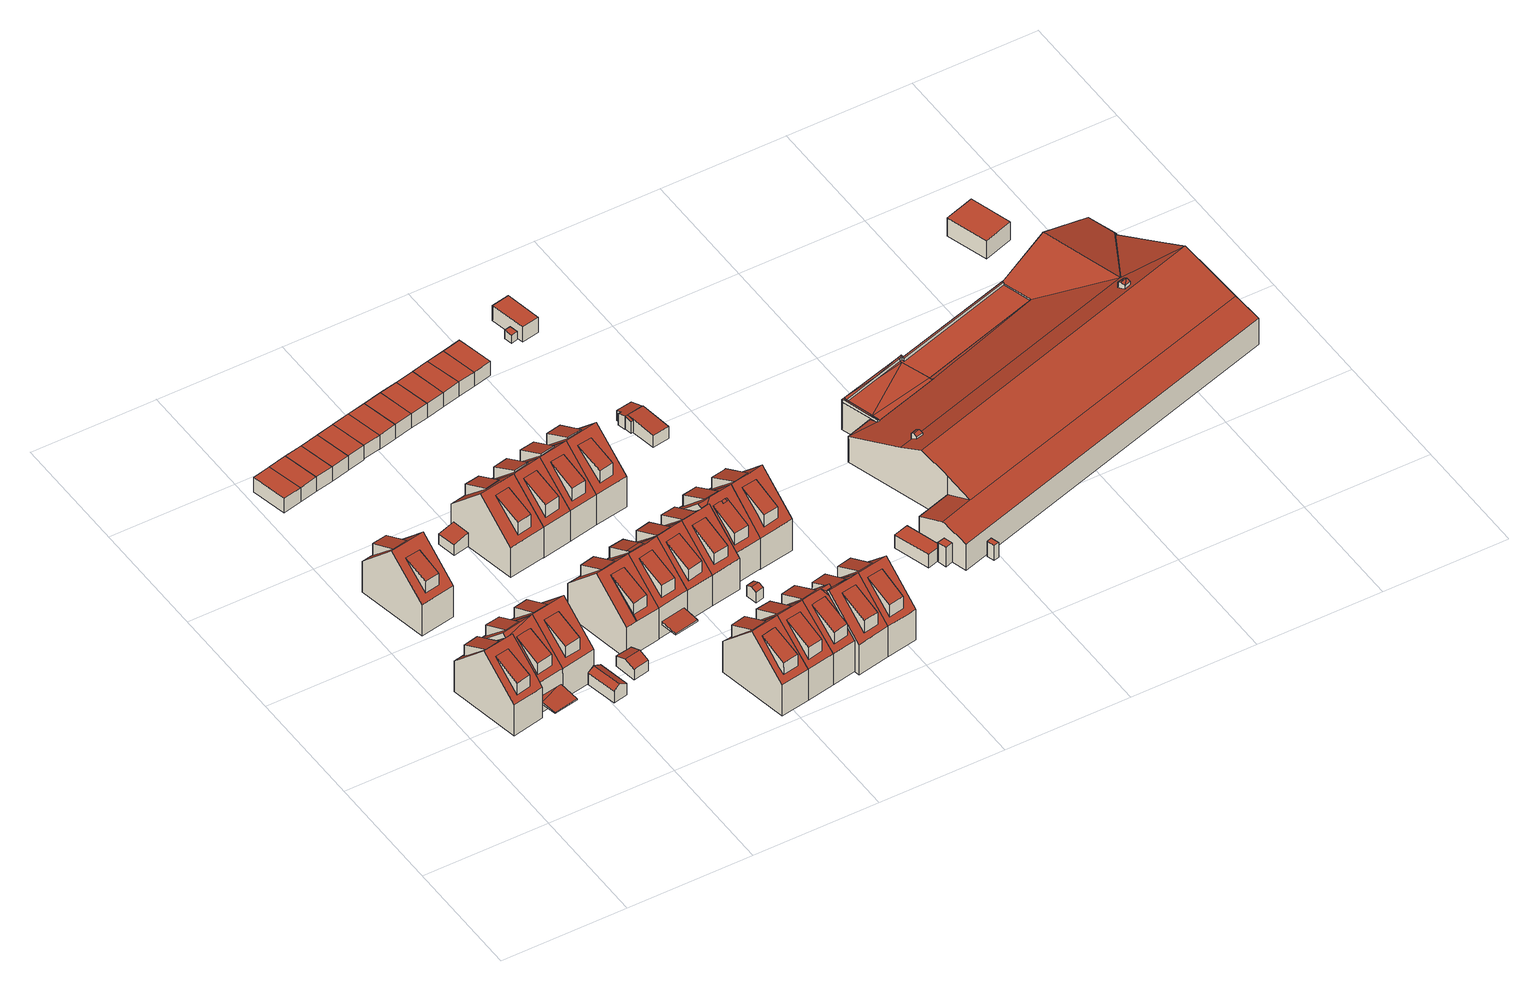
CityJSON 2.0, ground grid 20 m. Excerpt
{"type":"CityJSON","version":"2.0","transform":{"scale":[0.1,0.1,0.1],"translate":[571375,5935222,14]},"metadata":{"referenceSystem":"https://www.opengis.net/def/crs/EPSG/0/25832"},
"CityObjects":{
"building1":{"type":"Building","attributes":{"Grundfläche 2D":"56.791416","Grundhöhe NN":"15.935"},"geometry":[{"type":"Solid","lod":"3","boundaries":[[[[0,1,2,3]],[[4,5,6,7]],[[8,9,10,11,12,13],[0,3,14,15,16,17]],[[18,19,20,21,22,23,9,24,25],[5,4,26,27]],[[28,10,9,23,22]],[[16,1,0,17]],[[16,15,2,1]],[[14,3,2,15]],[[7,6,27,26]],[[26,4,7]],[[6,5,27]],[[24,9,8,13,29,30]],[[18,25,24,30,31]],[[32,33,21,20,19,18,31,34]],[[22,21,33]],[[28,22,33,35]],[[10,28,35,36]],[[12,11,10,36,37]],[[13,12,37,29]],[[36,35,33,32,34,31,30,29,37]]]],"semantics":{"surfaces":[{"type":"RoofSurface"},{"type":"WallSurface"},{"type":"GroundSurface"}],"values":[[0,0,0,0,0,1,1,1,1,1,1,1,1,1,1,1,1,1,1,2]]}}]},
"building2":{"type":"Building","attributes":{"Grundfläche 2D":"60.477345","Grundhöhe NN":"15.913"},"children":["building2-1"],"geometry":[{"type":"Solid","lod":"3","boundaries":[[[[38,39,40,41]],[[42,43,44,45,46]],[[47,48,49,28,50,51,52,53,54],[46,45,44,55,56,57,58]],[[59,60,49,61],[40,62,63,41]],[[60,10,28,49]],[[63,38,41]],[[63,62,39,38]],[[40,39,62]],[[57,56,43,42]],[[43,56,55,44]],[[42,46,58,57]],[[47,54,64,65,66,67,48]],[[61,49,48,67,68]],[[59,61,68,69]],[[10,60,59,69,36]],[[28,10,36,35]],[[54,53,52,51,33,32,34,66,65,64]],[[50,28,35,33]],[[51,50,33]],[[32,33,35,36,69,68,67,66,34]]]],"semantics":{"surfaces":[{"type":"RoofSurface"},{"type":"WallSurface"},{"type":"GroundSurface"}],"values":[[0,0,0,0,0,1,1,1,1,1,1,1,1,1,1,1,1,1,1,2]]}}]},
"building2-1":{"type":"BuildingInstallation","parents":["building2"],"geometry":[{"type":"MultiSurface","lod":"3","boundaries":[[[70,71,72,64]],[[73,74,72,71]],[[72,75,65,64]],[[73,71,70,64,65,76]],[[74,73,76,77]],[[72,74,77,75]],[[65,75,77,76]]],"semantics":{"surfaces":[{"type":"RoofSurface"},{"type":"WallSurface"},{"type":"OuterCeilingSurface"}],"values":[0,0,1,1,1,1,2]}}]},
"building3":{"type":"Building","attributes":{"Grundfläche 2D":"67.866176","Grundhöhe NN":"15.844"},"geometry":[{"type":"Solid","lod":"3","boundaries":[[[[78,79,80,81]],[[82,83,84,85]],[[86,87,88,89],[80,79,90,91]],[[92,87,86,93],[82,94,95,83]],[[91,81,80]],[[91,90,78,81]],[[90,79,78]],[[85,84,95,94]],[[85,94,82]],[[83,95,84]],[[89,88,96,97]],[[93,86,89,97,98]],[[92,93,98,99]],[[96,88,87,92,99]],[[98,97,96,99]]]],"semantics":{"surfaces":[{"type":"RoofSurface"},{"type":"WallSurface"},{"type":"GroundSurface"}],"values":[[0,0,0,0,1,1,1,1,1,1,1,1,1,1,2]]}}]},
"building4":{"type":"Building","attributes":{"Grundfläche 2D":"68.559168","Grundhöhe NN":"15.899"},"geometry":[{"type":"Solid","lod":"3","boundaries":[[[[100,101,102,103]],[[104,105,106,107]],[[108,49,48,109],[101,100,110,111]],[[61,49,108,112],[106,113,114,107]],[[111,110,103,102]],[[103,110,100]],[[102,101,111]],[[114,104,107]],[[114,113,105,104]],[[113,106,105]],[[109,48,67,115]],[[112,108,109,115,116]],[[61,112,116,68]],[[67,48,49,61,68]],[[116,115,67,68]]]],"semantics":{"surfaces":[{"type":"RoofSurface"},{"type":"WallSurface"},{"type":"GroundSurface"}],"values":[[0,0,0,0,1,1,1,1,1,1,1,1,1,1,2]]}}]},
"building5":{"type":"Building","attributes":{"Grundfläche 2D":"17.910801","Grundhöhe NN":"15.929"},"geometry":[{"type":"Solid","lod":"3","boundaries":[[[[117,118,119,120]],[[121,122,120,119]],[[122,123,117,120]],[[123,124,118,117]],[[124,121,119,118]],[[124,123,122,121]]]],"semantics":{"surfaces":[{"type":"RoofSurface"},{"type":"WallSurface"},{"type":"GroundSurface"}],"values":[[0,1,1,1,1,2]]}}]},
"building6":{"type":"Building","attributes":{"Grundfläche 2D":"11.998001","Grundhöhe NN":"15.899"},"geometry":[{"type":"Solid","lod":"3","boundaries":[[[[125,126,127,128]],[[129,125,128,130]],[[130,128,127,131,132]],[[129,130,132,133]],[[126,125,129,133,134]],[[127,126,134,131]],[[132,131,134,133]]]],"semantics":{"surfaces":[{"type":"RoofSurface"},{"type":"WallSurface"},{"type":"GroundSurface"}],"values":[[0,0,1,1,1,1,2]]}}]},
"building7":{"type":"Building","attributes":{"Grundfläche 2D":"7.940681","Grundhöhe NN":"15.920"},"geometry":[{"type":"Solid","lod":"3","boundaries":[[[[135,136,137,138]],[[139,136,135,140]],[[138,137,141,142]],[[140,135,138,142,143]],[[139,140,143,144]],[[141,137,136,139,144]],[[142,141,144,143]]]],"semantics":{"surfaces":[{"type":"RoofSurface"},{"type":"WallSurface"},{"type":"GroundSurface"}],"values":[[0,0,1,1,1,1,2]]}}]},
"building8":{"type":"Building","attributes":{"Grundfläche 2D":"18.042160","Grundhöhe NN":"15.914"},"geometry":[{"type":"Solid","lod":"3","boundaries":[[[[145,118,117,146]],[[123,147,146,117]],[[147,148,145,146]],[[148,124,118,145]],[[124,123,117,118]],[[124,148,147,123]]]],"semantics":{"surfaces":[{"type":"RoofSurface"},{"type":"WallSurface"},{"type":"GroundSurface"}],"values":[[0,1,1,1,1,2]]}}]},
"building9":{"type":"Building","attributes":{"Grundfläche 2D":"9.702902","Grundhöhe NN":"15.829"},"geometry":[{"type":"Solid","lod":"3","boundaries":[[[[149,150,151,152,153]],[[154,149,153,155]],[[155,153,152,156,157]],[[154,155,157,158]],[[150,149,154,158,159]],[[152,151,150,159,156]],[[157,156,159,158]]]],"semantics":{"surfaces":[{"type":"RoofSurface"},{"type":"WallSurface"},{"type":"GroundSurface"}],"values":[[0,0,1,1,1,1,2]]}}]},
"building10":{"type":"Building","attributes":{"Grundfläche 2D":"17.699177","Grundhöhe NN":"15.911"},"geometry":[{"type":"Solid","lod":"3","boundaries":[[[[160,161,145,146]],[[148,147,146,145]],[[147,162,160,146]],[[162,163,161,160]],[[163,148,145,161]],[[163,162,147,148]]]],"semantics":{"surfaces":[{"type":"RoofSurface"},{"type":"WallSurface"},{"type":"GroundSurface"}],"values":[[0,1,1,1,1,2]]}}]},
"building11":{"type":"Building","attributes":{"Grundfläche 2D":"18.280953","Grundhöhe NN":"15.926"},"geometry":[{"type":"Solid","lod":"3","boundaries":[[[[164,161,160,165]],[[162,166,165,160]],[[166,167,164,165]],[[167,163,161,164]],[[163,162,160,161]],[[163,167,166,162]]]],"semantics":{"surfaces":[{"type":"RoofSurface"},{"type":"WallSurface"},{"type":"GroundSurface"}],"values":[[0,1,1,1,1,2]]}}]},
"building12":{"type":"Building","attributes":{"Grundfläche 2D":"68.499450","Grundhöhe NN":"15.829"},"geometry":[{"type":"Solid","lod":"3","boundaries":[[[[168,169,170,171,172]],[[173,174,175,176,177]],[[178,179,180,181,182,183],[172,184,185,186,169,168]],[[182,187,188,189,190,179,178,183],[173,177,176,191,192,193,189]],[[189,193,173]],[[170,169,186,185]],[[185,184,171,170]],[[172,171,184]],[[192,191,175,174,193]],[[191,176,175]],[[174,173,193]],[[187,182,181,194,195]],[[190,189,188,187,195,196]],[[180,179,190,196,197]],[[181,180,197,194]],[[195,194,197,196]]]],"semantics":{"surfaces":[{"type":"RoofSurface"},{"type":"WallSurface"},{"type":"GroundSurface"}],"values":[[0,0,0,0,0,1,1,1,1,1,1,1,1,1,1,2]]}}]},
"building13":{"type":"Building","attributes":{"Grundfläche 2D":"79.366978","Grundhöhe NN":"15.952"},"geometry":[{"type":"Solid","lod":"3","boundaries":[[[[198,199,200,201]],[[202,203,204,205]],[[206,207,208,209],[210,211,212,213]],[[207,214,215,208],[216,217,203,202]],[[218,219,220,221]],[[201,200,213,212]],[[198,201,212,211]],[[211,210,199,198]],[[200,199,210,213]],[[205,204,217,216]],[[216,202,205]],[[204,203,217]],[[218,221,222,223]],[[219,218,223,224]],[[220,219,224,225]],[[220,225,226,214,207,206,227,222,221]],[[215,214,226,228]],[[209,208,215,228,229]],[[206,209,229,227]],[[223,222,227,229,228,226,225,224]]]],"semantics":{"surfaces":[{"type":"RoofSurface"},{"type":"WallSurface"},{"type":"GroundSurface"}],"values":[[0,0,0,0,0,1,1,1,1,1,1,1,1,1,1,1,1,1,1,2]]}}]},
"building14":{"type":"Building","attributes":{"Grundfläche 2D":"17.927137","Grundhöhe NN":"15.944"},"geometry":[{"type":"Solid","lod":"3","boundaries":[[[[230,231,164,165]],[[167,166,165,164]],[[166,232,230,165]],[[232,233,231,230]],[[233,167,164,231]],[[233,232,166,167]]]],"semantics":{"surfaces":[{"type":"RoofSurface"},{"type":"WallSurface"},{"type":"GroundSurface"}],"values":[[0,1,1,1,1,2]]}}]},
"building15":{"type":"Building","attributes":{"Grundfläche 2D":"17.894149","Grundhöhe NN":"15.956"},"geometry":[{"type":"Solid","lod":"3","boundaries":[[[[234,231,230,235]],[[236,237,235,230]],[[237,238,234,235]],[[238,239,231,234]],[[239,236,230,231]],[[239,238,237,236]]]],"semantics":{"surfaces":[{"type":"RoofSurface"},{"type":"WallSurface"},{"type":"GroundSurface"}],"values":[[0,1,1,1,1,2]]}}]},
"building16":{"type":"Building","attributes":{"Grundfläche 2D":"54.664936","Grundhöhe NN":"15.894"},"geometry":[{"type":"Solid","lod":"3","boundaries":[[[[240,241,242,243,244]],[[245,246,247,248]],[[249,250,251,252,253,254],[248,255,256,257,245,258]],[[259,250,249,254,253,260,261,262],[263,264,240,244,243]],[[243,242,263]],[[241,240,264]],[[241,264,263,242]],[[256,246,245,257]],[[256,255,247,246]],[[255,248,247]],[[258,245,248]],[[252,251,265,266]],[[260,253,252,266,267]],[[259,262,261,260,267,268]],[[265,251,250,259,268]],[[267,266,265,268]]]],"semantics":{"surfaces":[{"type":"RoofSurface"},{"type":"WallSurface"},{"type":"GroundSurface"}],"values":[[0,0,0,0,1,1,1,1,1,1,1,1,1,1,1,2]]}}]},
"building17":{"type":"Building","attributes":{"Grundfläche 2D":"61.547647","Grundhöhe NN":"15.860"},"children":["building17-1"],"geometry":[{"type":"MultiSurface","lod":"3","boundaries":[[[269,270,271,272,273]],[[274,275,276]],[[277,278,279,280,276,275,281,282]],[[283,284,285,286,279,278]],[[287,179,190,288,289,290,291,292],[273,293,294,295,270,269]],[[296,297,298,299,300,301,302,303,277,282,275,274,304,179,287,292,291]],[[299,298,180,179,305]],[[179,304,305]],[[294,293,272,271]],[[273,272,293]],[[271,270,295,294]],[[302,278,277,303]],[[302,301,285,284,283,278]],[[299,286,285,301,300]],[[279,286,299,305,276,280]],[[305,304,276]],[[274,276,304]],[[290,289,288,190,306,307]],[[296,291,290,307,308]],[[180,298,297,296,308,309]],[[306,190,179,180,309]],[[307,306,309,308]]],"semantics":{"surfaces":[{"type":"RoofSurface"},{"type":"WallSurface"},{"type":"GroundSurface"}],"values":[0,0,0,0,0,0,0,0,1,1,1,1,1,1,1,1,1,1,1,1,1,2]}}]},
"building17-1":{"type":"BuildingInstallation","parents":["building17"],"geometry":[{"type":"MultiSurface","lod":"3","boundaries":[[[310,311,312,313]],[[314,315,313,312]],[[315,316,310,313]],[[316,317,311,310]],[[317,314,312,311]],[[317,316,315,314]]],"semantics":{"surfaces":[{"type":"RoofSurface"},{"type":"WallSurface"},{"type":"OuterCeilingSurface"}],"values":[0,1,1,1,1,2]}}]},
"building18":{"type":"Building","attributes":{"Grundfläche 2D":"58.004534","Grundhöhe NN":"15.912"},"geometry":[{"type":"Solid","lod":"3","boundaries":[[[[318,319,320,321]],[[322,323,324,325]],[[326,208,215,327],[328,323,322,329]],[[209,208,326,330],[331,332,333,334]],[[331,334,321,320]],[[318,321,334,333]],[[333,332,319,318]],[[320,319,332,331]],[[325,324,328,329]],[[329,322,325]],[[328,324,323]],[[327,215,335,336]],[[330,326,327,336,337]],[[209,330,337,338]],[[215,208,209,338,335]],[[337,336,335,338]]]],"semantics":{"surfaces":[{"type":"RoofSurface"},{"type":"WallSurface"},{"type":"GroundSurface"}],"values":[[0,0,0,0,1,1,1,1,1,1,1,1,1,1,1,2]]}}]},
"building19":{"type":"Building","attributes":{"Grundfläche 2D":"17.721192","Grundhöhe NN":"15.932"},"geometry":[{"type":"Solid","lod":"3","boundaries":[[[[339,340,234,235]],[[341,342,235,234]],[[342,343,339,235]],[[343,344,340,339]],[[344,341,234,340]],[[344,343,342,341]]]],"semantics":{"surfaces":[{"type":"RoofSurface"},{"type":"WallSurface"},{"type":"GroundSurface"}],"values":[[0,1,1,1,1,2]]}}]},
"building20":{"type":"Building","attributes":{"Grundfläche 2D":"54.556494","Grundhöhe NN":"15.890"},"geometry":[{"type":"Solid","lod":"3","boundaries":[[[[345,346,347,348]],[[349,350,351,352]],[[353,354,253,252],[346,355,356,347]],[[253,354,357,260],[352,351,358,359]],[[348,347,356]],[[356,355,345,348]],[[355,346,345]],[[358,351,350]],[[349,352,359]],[[349,359,358,350]],[[353,252,266,360]],[[357,354,353,360,361]],[[260,357,361,267]],[[266,252,253,260,267]],[[361,360,266,267]]]],"semantics":{"surfaces":[{"type":"RoofSurface"},{"type":"WallSurface"},{"type":"GroundSurface"}],"values":[[0,0,0,0,1,1,1,1,1,1,1,1,1,1,2]]}}]},
"building21":{"type":"Building","attributes":{"Grundfläche 2D":"54.894435","Grundhöhe NN":"15.881"},"geometry":[{"type":"MultiSurface","lod":"3","boundaries":[[[362,363,364,365,366,367]],[[368,369,370,371,372]],[[291,373,374,375,376,296]],[[291,290,377,378,379,373],[380,369,368,372,381,382]],[[383,384,364,363,362,373,379,378]],[[375,385,386,384,376]],[[384,386,364]],[[365,364,386]],[[385,375,366,365,386]],[[362,367,366,375,374]],[[382,381,371,370]],[[372,371,381]],[[370,369,380,382]],[[290,291,296,308,307]],[[377,290,307,387]],[[383,378,377,387,388]],[[296,376,384,383,388,308]],[[307,308,388,387]]],"semantics":{"surfaces":[{"type":"RoofSurface"},{"type":"WallSurface"},{"type":"GroundSurface"}],"values":[0,0,0,0,0,0,0,1,1,1,1,1,1,1,1,1,1,2]}}]},
"building22":{"type":"Building","attributes":{"Grundfläche 2D":"18.089591","Grundhöhe NN":"15.923"},"geometry":[{"type":"Solid","lod":"3","boundaries":[[[[389,340,339,390]],[[343,391,390,339]],[[391,392,389,390]],[[392,344,340,389]],[[344,343,339,340]],[[344,392,391,343]]]],"semantics":{"surfaces":[{"type":"RoofSurface"},{"type":"WallSurface"},{"type":"GroundSurface"}],"values":[[0,1,1,1,1,2]]}}]},
"building23":{"type":"Building","attributes":{"Grundfläche 2D":"57.498762","Grundhöhe NN":"15.882"},"geometry":[{"type":"Solid","lod":"3","boundaries":[[[[393,394,395,396]],[[397,398,399,400]],[[401,402,330,326],[403,404,405,406]],[[407,401,326,327],[397,408,409,398]],[[406,405,396,395]],[[393,396,405,404]],[[404,403,394,393]],[[395,394,403,406]],[[409,408,400,399]],[[408,397,400]],[[409,399,398]],[[327,326,330,337,336]],[[407,327,336,410]],[[402,401,407,410,411]],[[330,402,411,337]],[[336,337,411,410]]]],"semantics":{"surfaces":[{"type":"RoofSurface"},{"type":"WallSurface"},{"type":"GroundSurface"}],"values":[[0,0,0,0,1,1,1,1,1,1,1,1,1,1,1,2]]}}]},
"building24":{"type":"Building","attributes":{"Grundfläche 2D":"52.829820","Grundhöhe NN":"15.878"},"geometry":[{"type":"MultiSurface","lod":"3","boundaries":[[[412,413,414,415,416]],[[417,418,419,420,421,422]],[[423,357,424,354,425,426,427,428,429,430],[416,431,432,433,434,435,413,412]],[[353,436,437,438,426,425,354],[422,439,440,441,442,418,417]],[[443,444,426,438]],[[427,426,444,445,446,428]],[[416,415,431]],[[433,414,413,435]],[[433,432,431,415,414]],[[442,419,418]],[[442,441,420,419]],[[422,421,420,441,440,439]],[[417,418,417,422]],[[353,354,424,357,361,360]],[[436,353,360,447]],[[448,449,444,443,438,437,436,447,450]],[[445,444,449,451]],[[452,430,429,428,446,445,451,453]],[[357,423,430,452,361]],[[450,447,360,361,452,453,451,449,448]]],"semantics":{"surfaces":[{"type":"RoofSurface"},{"type":"WallSurface"},{"type":"GroundSurface"}],"values":[0,0,0,0,0,0,1,1,1,1,1,1,1,1,1,1,1,1,1,2]}}]},
"building25":{"type":"Building","attributes":{"Grundfläche 2D":"17.756294","Grundhöhe NN":"15.920"},"geometry":[{"type":"Solid","lod":"3","boundaries":[[[[454,455,389,390]],[[392,391,390,389]],[[391,456,454,390]],[[456,457,455,454]],[[457,392,389,455]],[[457,456,391,392]]]],"semantics":{"surfaces":[{"type":"RoofSurface"},{"type":"WallSurface"},{"type":"GroundSurface"}],"values":[[0,1,1,1,1,2]]}}]},
"building26":{"type":"Building","attributes":{"Grundfläche 2D":"53.656595","Grundhöhe NN":"15.888"},"geometry":[{"type":"Solid","lod":"3","boundaries":[[[[458,459,460,461]],[[462,463,464,465]],[[377,466,467,468,378],[469,470,461,460]],[[378,468,467,471,472,473,474,383],[475,462,465,476]],[[470,469,459,458]],[[469,460,459]],[[458,461,470]],[[462,475,463]],[[464,463,475,476]],[[476,465,464]],[[466,377,387,477]],[[471,467,466,477,478]],[[472,471,478,479]],[[480,474,473,472,479,481]],[[383,474,480,388]],[[387,377,378,383,388]],[[387,388,480,481,479,478,477]]]],"semantics":{"surfaces":[{"type":"RoofSurface"},{"type":"WallSurface"},{"type":"GroundSurface"}],"values":[[0,0,0,0,1,1,1,1,1,1,1,1,1,1,1,1,2]]}}]},
"building27":{"type":"Building","attributes":{"Grundfläche 2D":"18.306379","Grundhöhe NN":"15.917"},"geometry":[{"type":"Solid","lod":"3","boundaries":[[[[482,455,454,483]],[[456,484,483,454]],[[484,485,482,483]],[[485,457,455,482]],[[457,456,454,455]],[[457,485,484,456]]]],"semantics":{"surfaces":[{"type":"RoofSurface"},{"type":"WallSurface"},{"type":"GroundSurface"}],"values":[[0,1,1,1,1,2]]}}]},
"building28":{"type":"Building","attributes":{"Grundfläche 2D":"65.701326","Grundhöhe NN":"15.864"},"geometry":[{"type":"Solid","lod":"3","boundaries":[[[[486,487,488,489]],[[490,491,492,493]],[[494,495,401,407],[492,496,497,493]],[[495,498,402,401],[499,500,501,502]],[[489,488,502,501]],[[501,500,486,489]],[[500,499,487,486]],[[487,499,502,488]],[[497,496,491,490]],[[492,491,496]],[[497,490,493]],[[494,407,410,503]],[[498,495,494,503,504]],[[402,498,504,411]],[[410,407,401,402,411]],[[504,503,410,411]]]],"semantics":{"surfaces":[{"type":"RoofSurface"},{"type":"WallSurface"},{"type":"GroundSurface"}],"values":[[0,0,0,0,1,1,1,1,1,1,1,1,1,1,1,2]]}}]},
"building29":{"type":"Building","attributes":{"Grundfläche 2D":"2.478585","Grundhöhe NN":"15.877"},"geometry":[{"type":"Solid","lod":"3","boundaries":[[[[505,506,507,508]],[[509,506,505,510]],[[508,507,511,512]],[[510,505,508,512,513]],[[509,510,513,514]],[[511,507,506,509,514]],[[513,512,511,514]]]],"semantics":{"surfaces":[{"type":"RoofSurface"},{"type":"WallSurface"},{"type":"GroundSurface"}],"values":[[0,0,1,1,1,1,2]]}}]},
"building30":{"type":"Building","attributes":{"Grundfläche 2D":"57.039797","Grundhöhe NN":"15.874"},"geometry":[{"type":"Solid","lod":"3","boundaries":[[[[515,516,517,518,519]],[[520,521,522,523,524]],[[525,526,527,528,520,524,529,530,531,532]],[[523,526,525,533,445,529,524]],[[444,534,445]],[[534,535,445]],[[535,529,445]],[[530,529,535,536,537],[519,518,517,538,539]],[[515,519,539]],[[516,515,539,538]],[[517,516,538]],[[523,522,527,526]],[[521,520,528]],[[528,527,522,521]],[[451,445,533,525,532,540,453]],[[444,445,451,449]],[[450,541,536,535,534,444,449,448]],[[537,536,541,542]],[[531,530,537,542,543]],[[532,531,543,540]],[[540,543,542,541,450,448,449,451,453]]]],"semantics":{"surfaces":[{"type":"RoofSurface"},{"type":"WallSurface"},{"type":"GroundSurface"}],"values":[[0,0,0,0,0,0,0,0,1,1,1,1,1,1,1,1,1,1,1,1,2]]}}]},
"building31":{"type":"Building","attributes":{"Grundfläche 2D":"17.633317","Grundhöhe NN":"15.908"},"geometry":[{"type":"Solid","lod":"3","boundaries":[[[[544,545,482,483]],[[485,484,483,482]],[[484,546,544,483]],[[546,547,545,544]],[[547,485,482,545]],[[547,546,484,485]]]],"semantics":{"surfaces":[{"type":"RoofSurface"},{"type":"WallSurface"},{"type":"GroundSurface"}],"values":[[0,1,1,1,1,2]]}}]},
"building32":{"type":"Building","attributes":{"Grundfläche 2D":"63.799458","Grundhöhe NN":"15.865"},"children":["building32-1"],"geometry":[{"type":"MultiSurface","lod":"3","boundaries":[[[548,549,550,551,552,553,554,555,556]],[[557,558,559,560]],[[561,562,563,564,565,566,567],[568,569,560,559]],[[570,571,572,567,566,565]],[[573,574,575,562,561,567,572],[553,552,551,576,548,556,577,578,579]],[[578,577,555,554]],[[555,577,556]],[[554,553,579,578]],[[557,560,569]],[[558,557,569,568]],[[568,559,558]],[[575,574,580,581]],[[563,562,575,581,582]],[[564,563,582,583]],[[479,571,570,565,564,583,481]],[[572,571,479,478]],[[574,573,572,478,580]],[[478,479,481,583,582,581,580]]],"semantics":{"surfaces":[{"type":"RoofSurface"},{"type":"WallSurface"},{"type":"GroundSurface"}],"values":[0,0,0,0,0,1,1,1,1,1,1,1,1,1,1,1,1,2]}}]},
"building32-1":{"type":"BuildingInstallation","parents":["building32"],"geometry":[{"type":"MultiSurface","lod":"3","boundaries":[[[550,549,548,551]]],"semantics":{"surfaces":[{"type":"RoofSurface"}],"values":[0]}}]},
"building33":{"type":"Building","attributes":{"Grundfläche 2D":"17.652095","Grundhöhe NN":"15.916"},"geometry":[{"type":"Solid","lod":"3","boundaries":[[[[584,545,544,585]],[[546,586,585,544]],[[586,587,584,585]],[[587,547,545,584]],[[547,546,544,545]],[[547,587,586,546]]]],"semantics":{"surfaces":[{"type":"RoofSurface"},{"type":"WallSurface"},{"type":"GroundSurface"}],"values":[[0,1,1,1,1,2]]}}]},
"building34":{"type":"Building","attributes":{"Grundfläche 2D":"60.849558","Grundhöhe NN":"15.852"},"geometry":[{"type":"Solid","lod":"3","boundaries":[[[[588,589,590,591,592]],[[593,594,595,596,597]],[[598,531,530,599,600],[601,602,588,592,591]],[[603,600,599,530,537,604],[605,606,594,593,597]],[[590,601,591]],[[588,602,589]],[[590,589,602,601]],[[595,594,606]],[[595,606,605,596]],[[597,596,605]],[[537,530,531,543,542]],[[603,604,537,542,607]],[[598,600,603,607,608]],[[531,598,608,543]],[[542,543,608,607]]]],"semantics":{"surfaces":[{"type":"RoofSurface"},{"type":"WallSurface"},{"type":"GroundSurface"}],"values":[[0,0,0,0,1,1,1,1,1,1,1,1,1,1,2]]}}]},
"building35":{"type":"Building","attributes":{"Grundfläche 2D":"68.626638","Grundhöhe NN":"15.782"},"geometry":[{"type":"Solid","lod":"3","boundaries":[[[[609,610,611,612,613]],[[614,615,616,617,618,619,620]],[[575,621,622,623,624,562],[625,626,627,610,609,613]],[[623,622,628,629,563,562,624],[630,631,615,614,620,619,632]],[[626,625,612,611]],[[613,612,625]],[[611,610,627,626]],[[616,615,631]],[[618,617,616,631,630,632]],[[619,618,632]],[[621,575,633,634]],[[628,622,621,634,635]],[[563,629,628,635,636]],[[633,575,562,563,636]],[[635,634,633,636]]]],"semantics":{"surfaces":[{"type":"RoofSurface"},{"type":"WallSurface"},{"type":"GroundSurface"}],"values":[[0,0,0,0,1,1,1,1,1,1,1,1,1,1,2]]}}]},
"building36":{"type":"Building","attributes":{"Grundfläche 2D":"17.930380","Grundhöhe NN":"15.901"},"geometry":[{"type":"Solid","lod":"3","boundaries":[[[[637,638,584,585]],[[587,586,585,584]],[[586,639,637,585]],[[639,640,638,637]],[[640,587,584,638]],[[640,639,586,587]]]],"semantics":{"surfaces":[{"type":"RoofSurface"},{"type":"WallSurface"},{"type":"GroundSurface"}],"values":[[0,1,1,1,1,2]]}}]},
"building37":{"type":"Building","attributes":{"Grundfläche 2D":"8.067088","Grundhöhe NN":"15.787"},"geometry":[{"type":"Solid","lod":"3","boundaries":[[[[641,642,643,644]],[[645,641,644,646]],[[646,644,643,647,648]],[[645,646,648,649]],[[642,641,645,649,650]],[[643,642,650,647]],[[648,647,650,649]]]],"semantics":{"surfaces":[{"type":"RoofSurface"},{"type":"WallSurface"},{"type":"GroundSurface"}],"values":[[0,0,1,1,1,1,2]]}}]},
"building38":{"type":"Building","attributes":{"Grundfläche 2D":"3.027389","Grundhöhe NN":"15.855"},"geometry":[{"type":"Solid","lod":"3","boundaries":[[[[651,652,653,654]],[[655,651,654,656]],[[656,654,653,657,658]],[[655,656,658,659]],[[652,651,655,659,660]],[[653,652,660,657]],[[658,657,660,659]]]],"semantics":{"surfaces":[{"type":"RoofSurface"},{"type":"WallSurface"},{"type":"GroundSurface"}],"values":[[0,0,1,1,1,1,2]]}}]},
"building39":{"type":"Building","attributes":{"Grundfläche 2D":"0.544895","Grundhöhe NN":"15.716"},"geometry":[{"type":"Solid","lod":"3","boundaries":[[[[661,662,663,664]],[[665,666,664,663]],[[666,667,661,664]],[[667,668,662,661]],[[668,665,663,662]],[[668,667,666,665]]]],"semantics":{"surfaces":[{"type":"RoofSurface"},{"type":"WallSurface"},{"type":"GroundSurface"}],"values":[[0,1,1,1,1,2]]}}]},
"building40":{"type":"Building","attributes":{"Grundfläche 2D":"11.256665","Grundhöhe NN":"15.656"},"geometry":[{"type":"Solid","lod":"3","boundaries":[[[[669,670,671,672]],[[673,670,669,674]],[[672,671,675,676]],[[674,669,672,676,677]],[[673,674,677,678]],[[675,671,670,673,678]],[[677,676,675,678]]]],"semantics":{"surfaces":[{"type":"RoofSurface"},{"type":"WallSurface"},{"type":"GroundSurface"}],"values":[[0,0,1,1,1,1,2]]}}]},
"building41":{"type":"Building","attributes":{"Grundfläche 2D":"20.314549","Grundhöhe NN":"15.552"},"geometry":[{"type":"Solid","lod":"3","boundaries":[[[[679,663,680,681,682,683]],[[663,679,684]],[[664,663,684,685,686,687,688]],[[682,681,689,690]],[[683,682,690,691]],[[679,683,691,692]],[[685,684,679,692,693]],[[686,685,693,694]],[[687,686,694,695]],[[688,687,695,696]],[[664,688,696,697]],[[663,664,697,698]],[[681,680,663,698,689]],[[692,691,690,689,698,697,696,695,694,693]]]],"semantics":{"surfaces":[{"type":"RoofSurface"},{"type":"WallSurface"},{"type":"GroundSurface"}],"values":[[0,0,0,1,1,1,1,1,1,1,1,1,1,2]]}}]},
"building42":{"type":"Building","attributes":{"Grundfläche 2D":"1.399748","Grundhöhe NN":"15.547"},"geometry":[{"type":"Solid","lod":"3","boundaries":[[[[699,700,701,702]],[[703,704,702,701]],[[704,705,699,702]],[[705,706,700,699]],[[706,703,701,700]],[[706,705,704,703]]]],"semantics":{"surfaces":[{"type":"RoofSurface"},{"type":"WallSurface"},{"type":"GroundSurface"}],"values":[[0,1,1,1,1,2]]}}]},
"building43":{"type":"Building","attributes":{"Grundfläche 2D":"17.555781","Grundhöhe NN":"15.547"},"geometry":[{"type":"Solid","lod":"3","boundaries":[[[[707,708,709,710]],[[711,712,710,709]],[[712,713,707,710]],[[713,714,708,707]],[[714,711,709,708]],[[714,713,712,711]]]],"semantics":{"surfaces":[{"type":"RoofSurface"},{"type":"WallSurface"},{"type":"GroundSurface"}],"values":[[0,1,1,1,1,2]]}}]},
"building44":{"type":"Building","attributes":{"Grundfläche 2D":"15.066596","Grundhöhe NN":"14.364"},"geometry":[{"type":"Solid","lod":"3","boundaries":[[[[715,716,717,718,719]],[[716,715,720,721]],[[717,716,721,722]],[[723,719,718,717,722,724]],[[715,719,723,720]],[[724,722,721,720,723]]]],"semantics":{"surfaces":[{"type":"RoofSurface"},{"type":"WallSurface"},{"type":"GroundSurface"}],"values":[[0,1,1,1,1,2]]}}]},
"building45":{"type":"Building","attributes":{"Grundfläche 2D":"1.156800","Grundhöhe NN":"14.364"},"geometry":[{"type":"Solid","lod":"3","boundaries":[[[[725,726,727,728]],[[729,730,728,727]],[[730,731,725,728]],[[731,732,726,725]],[[732,729,727,726]],[[732,731,730,729]]]],"semantics":{"surfaces":[{"type":"RoofSurface"},{"type":"WallSurface"},{"type":"GroundSurface"}],"values":[[0,1,1,1,1,2]]}}]},
"building46":{"type":"Building","attributes":{"Grundfläche 2D":"1698.013942","Grundhöhe NN":"14.364"},"children":["building46-1","building46-2","building46-3","building46-4"],"geometry":[{"type":"Solid","lod":"3","boundaries":[[[[733,734,735,736,737,738]],[[739,740,741,735]],[[742,743,736,735,741,744]],[[745,746,740]],[[746,741,740]],[[746,747,748,741]],[[748,749,750,741]],[[751,752,750,753]],[[741,750,752,754,755,743,742,744]],[[756,757,755,754]],[[758,759,738,760]],[[761,762,763,764,733,738,759]],[[765,766,767,768,769,770]],[[766,765,771,772,773,767]],[[774,772,756,775,776,777,751,753]],[[772,774,753,767,773]],[[778,779,780,781,782,783,784,785,786,787]],[[788,789,790,791]],[[738,737,760]],[[740,739,735,734,733,764,792,793]],[[745,740,793,794]],[[795,747,746,745,794,796]],[[748,747,795,797,778,749]],[[786,750,749,778,787]],[[750,786,785,753]],[[777,752,751]],[[777,776,775,754,752]],[[754,775,756]],[[755,757,798,799]],[[760,737,736,743,755,799,800]],[[758,760,800,801]],[[802,789,788,803,804,763,762,761,759,758,801,805]],[[764,763,804,792]],[[765,770,782,806,807,771]],[[756,772,771,807,798,757]],[[784,783,782,770,769,768,767,753,751,753,785]],[[790,789,802,808]],[[791,790,808,809]],[[788,791,809,803]],[[779,778,797,810]],[[811,781,780,779,810,812]],[[782,781,811,806]],[[807,806,811,812,810,797,795,796,794,793,792,804,803,809,808,802,805,801,800,799,798]]]],"semantics":{"surfaces":[{"type":"RoofSurface"},{"type":"WallSurface"},{"type":"GroundSurface"}],"values":[[0,0,0,0,0,0,0,0,0,0,0,0,0,0,0,0,0,0,1,1,1,1,1,1,1,1,1,1,1,1,1,1,1,1,1,1,1,1,1,1,1,1,2]]}}]},
"building46-1":{"type":"BuildingInstallation","parents":["building46"],"geometry":[{"type":"MultiSurface","lod":"3","boundaries":[[[813,814,815,816]],[[817,818,819,820,815,814]],[[821,822,813,816]],[[814,813,822,744,823,818,817]],[[823,824,819,818]],[[821,816,815,820,819,824,742]]],"semantics":{"surfaces":[{"type":"RoofSurface"},{"type":"WallSurface"}],"values":[0,0,1,1,1,1]}}]},
"building46-2":{"type":"BuildingInstallation","parents":["building46"],"geometry":[{"type":"MultiSurface","lod":"3","boundaries":[[[825,826,827]],[[828,826,825]],[[828,825,829]],[[828,829,830]],[[831,832,827,826]],[[827,832,833,829,825]],[[833,834,830,829]],[[834,835,831,826,828,830]]],"semantics":{"surfaces":[{"type":"RoofSurface"},{"type":"WallSurface"}],"values":[0,0,0,0,1,1,1,1]}}]},
"building46-3":{"type":"BuildingInstallation","parents":["building46"],"geometry":[{"type":"MultiSurface","lod":"3","boundaries":[[[836,837,838,839]],[[840,841,838]],[[841,839,838]],[[841,842,843,839]],[[844,845,842]],[[845,843,842]],[[844,846,847,848]],[[848,845,844]],[[849,843,845]],[[836,754,775,776,837]],[[838,837,776,850]],[[850,851,840,838]],[[773,852,842,841,840,851,774]],[[768,846,844,842,852,766]],[[847,846,768,769]],[[770,765,771,849,845,848]],[[839,843,849,771,772,756,775,754,836]]],"semantics":{"surfaces":[{"type":"RoofSurface"},{"type":"WallSurface"}],"values":[0,0,0,0,0,0,0,0,0,1,1,1,1,1,1,1,1]}}]},
"building46-4":{"type":"BuildingInstallation","parents":["building46"],"geometry":[{"type":"MultiSurface","lod":"3","boundaries":[[[853,848,847,854,855,856,857,858,859]],[[769,770,782,783]],[[860,854,847,769,783]],[[855,854,860,861]],[[787,856,855,861]],[[857,856,787,778,749]],[[779,858,857,749,778]],[[779,780,781,853,859,858]],[[782,770,848,853,781]]],"semantics":{"surfaces":[{"type":"RoofSurface"},{"type":"WallSurface"}],"values":[0,1,1,1,1,1,1,1,1]}}]},
"building47":{"type":"Building","attributes":{"Grundfläche 2D":"34.834930","Grundhöhe NN":"15.060"},"geometry":[{"type":"Solid","lod":"3","boundaries":[[[[862,863,864,865]],[[866,867,865,864]],[[867,868,862,865]],[[868,869,863,862]],[[869,866,864,863]],[[869,868,867,866]]]],"semantics":{"surfaces":[{"type":"RoofSurface"},{"type":"WallSurface"},{"type":"GroundSurface"}],"values":[[0,1,1,1,1,2]]}}]}
},
"vertices":[
[67,233,124],[59,276,103],[35,271,103],[43,229,123],[70,214,123],[47,210,123],[55,168,103],[78,173,103],[25,270,81],[34,218,133],[76,230,128],[75,235,123],[65,285,75],[23,277,75],[37,262,91],[35,271,83],[59,276,83],[65,242,115],[96,169,75],[93,185,92],[93,186,92],[85,227,132],[85,227,133],[76,225,133],[45,159,75],[80,166,75],[78,173,82],[55,168,82],[84,232,128],[23,277,19],[45,159,19],[96,169,19],[93,186,19],[85,227,19],[93,185,19],[84,232,19],[76,230,19],[65,285,19],
[105,294,103],[81,290,103],[88,250,121],[112,255,121],[100,187,103],[125,192,103],[117,233,123],[106,231,123],[92,228,123],[135,186,75],[139,186,75],[128,246,133],[85,227,124],[85,227,123],[93,186,83],[93,185,82],[94,178,75],[124,195,86],[125,192,83],[100,187,83],[94,220,115],[63,294,75],[75,235,133],[117,304,75],[81,290,83],[105,294,83],[94,178,50],[94,178,44],[94,178,19],[139,186,19],[117,304,19],[63,294,19],
[95,176,50],[96,169,49],[135,186,50],[101,145,46],[141,152,46],[135,186,44],[101,145,44],[141,152,44],
[82,411,103],[75,449,119],[51,445,119],[58,406,103],[46,469,120],[70,474,120],[62,513,103],[38,509,103],[91,465,132],[35,455,132],[46,396,74],[102,406,74],[82,411,82],[58,406,82],[24,513,74],[81,523,74],[38,509,81],[62,513,80],[46,396,18],[102,406,18],[81,523,18],[24,513,18],
[167,242,123],[142,238,123],[150,196,103],[175,201,103],[155,304,103],[132,299,103],[139,260,121],[163,264,121],[184,256,133],[195,197,75],[175,201,82],[150,196,83],[173,315,75],[132,299,83],[155,304,83],[195,197,19],[173,315,19],
[48,709,45],[34,767,45],[5,760,45],[18,702,45],[5,760,19],[18,702,19],[48,709,19],[34,767,19],
[205,147,46],[217,149,40],[207,199,40],[195,197,46],[194,144,40],[184,194,40],[207,199,19],[184,194,19],[194,144,19],[217,149,19],
[130,513,43],[107,509,43],[109,497,39],[132,502,39],[102,530,39],[125,535,39],[109,497,19],[132,502,19],[125,535,19],[102,530,19],
[64,774,45],[77,716,45],[77,716,19],[64,774,19],
[265,193,44],[262,210,37],[257,209,37],[236,206,37],[239,188,44],[268,175,37],[242,170,37],[236,206,18],[242,170,18],[268,175,18],[262,210,18],
[106,722,45],[93,780,45],[106,722,19],[93,780,19],
[123,787,45],[136,729,45],[136,729,19],[123,787,19],
[268,284,123],[285,288,123],[277,329,103],[253,324,103],[261,283,123],[264,265,125],[273,221,103],[297,226,103],[288,269,124],[285,269,124],[287,278,133],[302,281,133],[291,338,75],[235,328,75],[245,270,133],[263,273,133],[253,324,82],[277,329,82],[280,313,97],[256,211,75],[262,212,75],[274,214,75],[313,221,75],[297,226,82],[276,222,82],[273,221,82],[235,328,18],[256,211,18],[313,221,18],[291,338,18],
[230,547,104],[206,543,104],[214,502,124],[238,507,124],[241,488,123],[218,484,123],[226,440,104],[249,445,104],[186,547,74],[197,489,132],[256,500,132],[245,559,74],[206,543,83],[230,547,82],[238,507,123],[214,502,123],[208,430,74],[267,441,74],[249,445,81],[226,440,81],[161,538,39],[167,508,39],[192,513,45],[187,542,45],[187,542,20],[161,538,20],[167,508,20],[192,513,20],[208,430,20],[186,547,20],[267,441,20],[245,559,20],
[165,736,45],[152,794,45],[165,736,19],[152,794,19],
[181,801,45],[194,742,45],[165,736,20],[194,742,20],[181,801,20],[152,794,20],
[394,78,123],[386,119,104],[362,114,104],[369,73,123],[389,77,123],[373,54,125],[381,12,104],[406,16,104],[397,59,125],[371,63,133],[362,61,133],[373,2,75],[419,10,75],[407,70,133],[396,68,133],[406,16,83],[381,12,83],[379,20,91],[392,58,125],[351,119,75],[397,127,75],[385,125,75],[361,120,75],[362,114,81],[386,119,81],[373,2,19],[419,10,19],[397,127,19],[351,119,19],
[336,278,124],[315,274,124],[324,231,103],[347,235,103],[339,279,124],[312,293,123],[313,293,123],[312,295,122],[337,297,123],[335,306,119],[311,299,120],[312,297,121],[314,293,123],[316,293,123],[335,306,118],[334,309,117],[329,338,103],[305,334,103],[314,283,133],[318,222,75],[358,230,75],[364,231,75],[353,290,133],[338,287,133],[347,235,82],[324,231,82],[322,236,88],[342,348,75],[327,345,75],[303,341,75],[305,334,82],[326,338,82],[329,338,82],[335,306,114],[335,306,115],[312,295,121],[312,295,120],[313,221,19],[364,231,19],[342,348,19],[291,338,19],
[323,194,44],[363,202,44],[358,230,48],[318,222,48],[358,230,42],[318,222,42],[323,194,42],[363,202,42],
[281,557,104],[257,552,104],[265,512,124],[289,517,124],[291,497,123],[268,493,123],[276,450,104],[300,455,104],[303,509,132],[315,450,74],[276,450,81],[300,455,81],[292,568,74],[265,512,122],[257,552,82],[281,557,82],[289,517,122],[267,441,19],[315,450,19],[292,568,19],[245,559,19],
[223,749,45],[210,807,45],[181,801,19],[194,742,19],[223,749,19],[210,807,19],
[450,25,104],[442,67,125],[418,63,125],[426,20,104],[431,127,104],[407,123,104],[414,82,123],[439,86,123],[464,19,75],[452,78,133],[450,25,83],[426,20,83],[442,136,75],[407,123,81],[431,127,81],[464,19,19],[442,136,19],
[361,302,123],[365,302,123],[385,306,123],[377,348,103],[353,343,103],[359,309,119],[383,287,124],[363,283,124],[372,240,103],[396,245,103],[387,288,124],[362,292,133],[359,309,115],[353,343,82],[351,350,75],[409,239,75],[398,299,133],[387,297,133],[370,249,91],[396,245,83],[372,240,82],[387,356,75],[376,354,75],[374,347,82],[377,348,82],[409,239,19],[387,356,19],
[240,814,45],[253,756,45],[253,756,19],[240,814,19],
[329,566,104],[305,562,104],[313,521,124],[337,526,124],[339,506,123],[316,502,123],[324,459,104],[347,464,104],[351,518,132],[340,577,74],[305,562,82],[329,566,82],[337,526,122],[313,521,122],[362,459,74],[347,464,81],[324,459,81],[362,459,19],[340,577,19],
[469,92,123],[484,94,124],[476,136,104],[452,131,104],[459,90,123],[468,72,125],[463,71,125],[471,28,104],[495,33,104],[487,74,124],[487,76,125],[451,137,75],[443,131,80],[461,80,133],[485,84,133],[491,85,133],[500,87,133],[493,128,92],[490,145,75],[452,131,81],[466,134,81],[476,136,81],[477,132,85],[481,110,108],[503,26,75],[501,34,83],[493,76,123],[487,74,123],[493,43,93],[495,33,83],[471,28,83],[493,77,125],[492,81,129],[501,83,129],[501,84,130],[503,26,19],[493,77,19],[492,81,19],[493,76,19],[501,83,19],[490,145,19],[501,84,19],
[282,762,45],[269,820,45],[282,762,19],[269,820,19],
[418,249,103],[442,253,103],[434,296,124],[410,292,124],[430,314,123],[422,356,103],[398,352,103],[406,310,123],[458,248,75],[447,308,133],[432,305,133],[442,253,83],[418,249,83],[446,313,127],[436,311,127],[436,312,126],[427,364,75],[422,356,82],[398,352,82],[458,248,19],[446,313,19],[436,311,19],[427,364,19],[436,312,19],
[299,827,45],[312,769,45],[312,769,19],[299,827,19],
[377,576,104],[353,571,104],[361,531,124],[385,535,124],[374,469,104],[397,474,104],[389,515,122],[365,511,123],[416,469,74],[405,528,132],[397,474,82],[374,469,82],[394,587,74],[353,571,82],[377,576,82],[385,535,122],[361,531,122],[416,469,19],[394,587,19],
[474,225,42],[461,222,42],[463,213,38],[476,216,38],[459,232,38],[472,234,38],[463,213,19],[476,216,19],[472,234,19],[459,232,19],
[518,27,104],[542,31,104],[534,74,125],[528,73,125],[510,70,125],[530,93,123],[523,134,104],[499,129,104],[506,89,123],[524,92,123],[493,128,83],[500,119,92],[499,129,82],[523,134,82],[532,82,133],[545,85,133],[534,144,75],[491,136,75],[501,84,128],[493,77,132],[493,76,133],[504,17,74],[556,27,75],[542,31,82],[518,27,81],[491,136,19],[504,17,19],[556,27,19],[534,144,19],
[341,776,45],[327,834,45],[341,776,19],[327,834,19],
[477,315,124],[478,310,122],[470,309,122],[470,313,124],[466,313,124],[455,311,124],[463,268,103],[487,272,103],[479,315,124],[468,375,103],[444,370,103],[452,327,125],[476,331,125],[468,322,133],[493,326,133],[482,385,75],[425,374,75],[435,316,133],[445,317,133],[454,319,133],[444,370,82],[468,375,82],[436,312,129],[436,311,128],[446,313,128],[447,308,123],[456,259,75],[503,268,75],[473,314,124],[487,272,82],[463,268,82],[460,283,98],[456,259,19],[503,268,19],[482,385,19],[425,374,19],
[356,840,45],[369,782,45],[369,782,19],[356,840,19],
[577,101,123],[569,143,104],[545,138,104],[553,97,123],[571,100,123],[560,79,125],[556,78,125],[564,35,104],[588,40,104],[581,82,125],[584,153,75],[579,91,133],[595,94,133],[545,138,82],[569,143,82],[606,36,75],[590,33,75],[588,40,82],[564,35,82],[606,36,19],[584,153,19],
[526,324,124],[508,321,124],[516,278,103],[540,282,103],[532,325,124],[508,337,125],[529,341,125],[521,385,103],[518,384,103],[496,380,103],[505,336,125],[507,337,125],[560,278,75],[549,337,133],[530,333,133],[506,329,133],[540,282,83],[516,278,82],[513,292,97],[539,395,75],[519,392,75],[518,384,82],[521,385,82],[496,380,82],[503,268,18],[560,278,18],[539,395,18],[482,385,18],
[399,789,45],[386,847,45],[399,789,19],[386,847,19],
[618,177,43],[616,192,38],[589,188,38],[591,173,43],[620,163,38],[593,159,38],[589,188,18],[593,159,18],[620,163,18],[616,192,18],
[561,366,39],[563,356,36],[578,359,36],[576,369,39],[559,376,36],[574,379,36],[578,359,19],[574,379,19],[559,376,19],[563,356,19],
[500,592,38],[504,593,38],[502,604,41],[498,604,41],[502,604,17],[498,604,17],[500,592,17],[504,593,17],
[575,413,45],[549,408,45],[553,383,36],[580,388,36],[546,424,36],[573,429,36],[553,383,17],[580,388,17],[573,429,17],[546,424,17],
[528,608,41],[504,593,41],[511,554,38],[538,558,38],[529,608,41],[528,609,41],[524,630,34],[498,626,34],[500,617,37],[495,617,37],[511,554,16],[538,558,16],[529,608,16],[528,608,16],[524,630,16],[498,626,16],[500,617,16],[495,617,16],[498,604,16],[502,604,16],
[467,848,30],[457,846,30],[460,832,30],[470,835,30],[460,832,15],[470,835,15],[467,848,15],[457,846,15],
[491,891,42],[462,885,42],[474,827,42],[502,832,42],[474,827,15],[502,832,15],[491,891,15],[462,885,15],
[688,222,28],[706,164,28],[730,171,28],[729,172,28],[712,229,28],[688,222,4],[706,164,4],[730,171,4],[712,229,4],[729,172,4],
[785,142,31],[789,130,31],[797,132,31],[793,145,31],[797,132,4],[793,145,4],[785,142,4],[789,130,4],
[1308,349,67],[1296,390,85],[1282,435,104],[764,275,104],[778,231,85],[789,191,67],[1270,473,87],[1245,554,51],[1185,444,87],[776,318,87],[753,311,87],[786,321,87],[1247,554,51],[1246,558,51],[1232,603,51],[1144,576,87],[1063,551,54],[1078,501,54],[879,438,54],[881,433,56],[879,440,54],[772,400,56],[726,401,51],[771,404,54],[768,414,51],[722,214,51],[734,173,67],[778,231,51],[734,172,67],[735,171,66],[746,133,51],[1320,309,51],[758,462,54],[817,476,53],[864,487,53],[863,490,53],[863,491,53],[862,494,53],[753,461,54],[768,414,54],[772,416,54],[772,415,54],[772,400,54],[775,400,54],[881,433,54],[1063,551,51],[870,492,51],[869,494,51],[869,496,51],[862,494,51],[863,491,51],[863,490,51],[879,440,51],[1078,501,51],[1064,548,51],[739,157,39],[735,171,39],[723,168,39],[727,153,39],[1320,309,4],[1245,554,4],[1247,554,4],[1232,603,4],[1246,558,4],[1063,551,4],[768,414,4],[726,401,4],[778,231,4],[722,214,4],[735,171,4],[739,157,4],[746,133,4],[734,173,4],[862,494,4],[753,461,4],[723,168,4],[727,153,4],[870,492,4],[869,496,4],[869,494,4],
[789,313,95],[787,318,98],[777,315,98],[778,310,95],[786,321,96],[785,323,95],[775,320,95],[776,318,96],[778,310,91],[789,313,91],[785,323,86],[775,320,86],
[1179,419,108],[1170,409,105],[1181,413,105],[1168,415,108],[1178,424,105],[1166,421,105],[1170,409,100],[1181,413,100],[1178,424,95],[1166,421,95],[1168,415,97],
[772,400,59],[775,400,57],[774,404,57],[768,414,59],[775,404,57],[772,415,57],[759,458,57],[755,457,59],[817,476,57],[758,462,59],[863,490,57],[863,491,57],[862,494,57],[753,461,59],[774,404,54],[775,404,54],[759,458,54],
[869,496,57],[868,493,57],[869,488,57],[1064,548,55],[1063,551,55],[870,492,57],[869,494,57],[868,493,51],[869,488,51],
[1122,724,44],[1074,709,44],[1095,642,44],[1142,657,44],[1095,642,11],[1142,657,11],[1122,724,11],[1074,709,11]
]}
